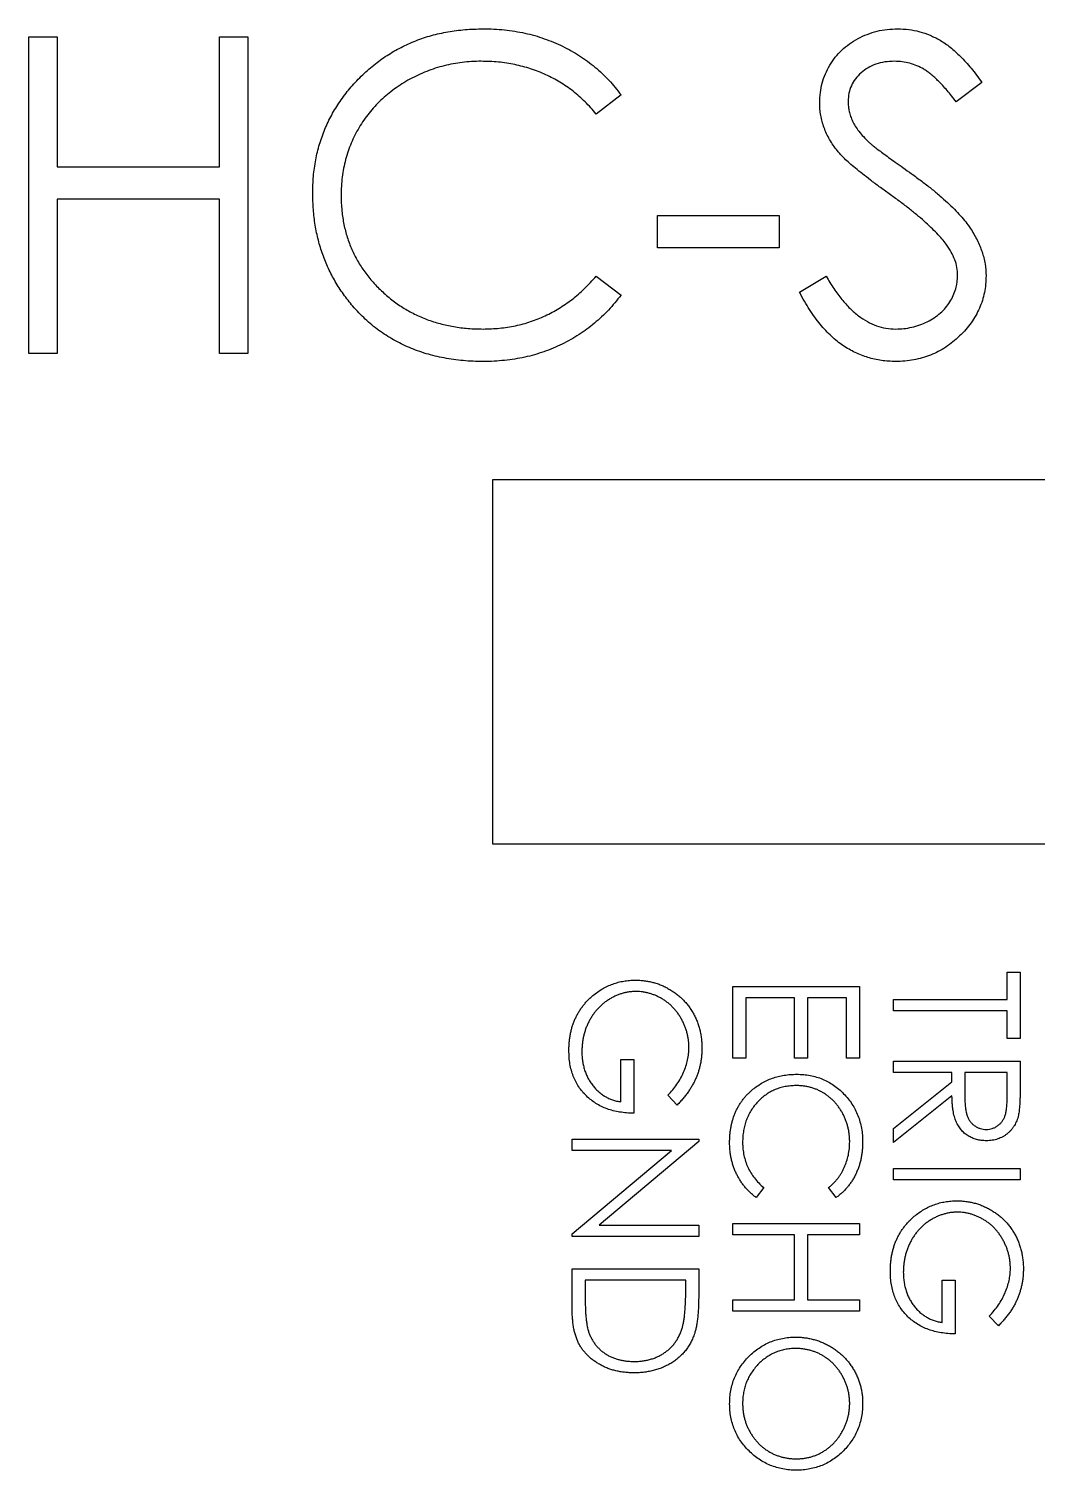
# Model space of a CAD drawing. Header units: millimetres. Extents: x 9 to 348, y 407 to 812.
# Drawn here: x 103.02 to 118.96, y 589.05 to 611.83 of the extents above; entities that cross this region are included whole.
import ezdxf

# ---------------------------------------------------------------- set-up
doc = ezdxf.new("R2010")
doc.units = ezdxf.units.MM

# ---------------------------------------------------------------- blocks, each defined once
blk = doc.blocks.new('6-Box Front')
at = {"color": 179, "linetype": 'Continuous', "lineweight": 25}
for p, q in [((94.103, 64.275), (94.551, 64.275)), ((94.103, 59.275), (94.103, 64.275)), ((94.551, 64.275), (94.551, 62.224)), ((97.115, 64.275), (97.564, 64.275)), ((97.115, 62.224), (97.115, 64.275)), ((97.564, 64.275), (97.564, 59.275)), ((109.167, 63.557), (108.761, 63.249)), ((103.462, 63.358), (103.069, 63.057)), ((94.551, 62.224), (97.115, 62.224)), ((94.551, 61.711), (94.551, 59.275)), ((97.115, 61.711), (94.551, 61.711)), ((97.115, 59.275), (97.115, 61.711)), ((104.038, 61.454), (105.962, 61.454)), ((104.038, 60.942), (104.038, 61.454)), ((105.962, 61.454), (105.962, 60.942)), ((105.962, 60.942), (104.038, 60.942)), ((103.069, 60.493), (103.462, 60.195)), ((106.282, 60.24), (106.705, 60.493)), ((94.551, 59.275), (94.103, 59.275)), ((97.564, 59.275), (97.115, 59.275)), ((113.57, 57.275), (101.43, 57.275)), ((101.43, 57.275), (101.43, 51.525)), ((101.43, 51.525), (113.57, 51.525)), ((109.565, 49.063), (109.565, 49.499)), ((109.565, 49.499), (109.77, 49.499)), ((109.77, 49.499), (109.77, 48.448)), ((105.23, 49.269), (107.23, 49.269)), ((105.23, 48.14), (105.23, 49.269)), ((107.23, 49.269), (107.23, 48.14)), ((105.435, 49.089), (105.435, 48.14)), ((106.204, 49.089), (105.435, 49.089)), ((106.204, 48.14), (106.204, 49.089)), ((106.409, 49.089), (106.409, 48.14)), ((107.025, 49.089), (106.409, 49.089)), ((107.025, 48.14), (107.025, 49.089)), ((107.77, 48.884), (107.77, 49.063)), ((107.77, 49.063), (109.565, 49.063)), ((109.565, 48.884), (107.77, 48.884)), ((109.565, 48.448), (109.565, 48.884)), ((109.77, 48.448), (109.565, 48.448)), ((103.459, 48.115), (103.664, 48.115)), ((103.459, 47.448), (103.459, 48.115)), ((103.664, 48.115), (103.664, 47.269)), ((105.435, 48.14), (105.23, 48.14)), ((106.409, 48.14), (106.204, 48.14)), ((107.23, 48.14), (107.025, 48.14)), ((107.77, 48.089), (109.77, 48.089)), ((107.77, 47.91), (107.77, 48.089)), ((109.77, 48.089), (109.77, 47.689)), ((108.693, 47.91), (107.77, 47.91)), ((108.693, 47.764), (108.693, 47.91)), ((108.898, 47.91), (108.895, 47.543)), ((109.565, 47.91), (108.898, 47.91)), ((109.565, 47.535), (109.565, 47.91)), ((107.77, 47.029), (108.693, 47.764)), ((104.349, 47.397), (104.203, 47.551)), ((108.693, 47.542), (107.77, 46.807)), ((107.77, 46.807), (107.77, 47.029)), ((102.69, 46.858), (104.69, 46.858)), ((102.69, 46.679), (102.69, 46.858)), ((104.69, 46.821), (103.116, 45.499)), ((104.69, 46.858), (104.69, 46.821)), ((102.69, 45.361), (104.261, 46.679)), ((104.261, 46.679), (102.69, 46.679)), ((107.77, 46.397), (109.77, 46.397)), ((107.77, 46.217), (107.77, 46.397)), ((109.77, 46.397), (109.77, 46.217)), ((105.717, 46.092), (105.598, 45.935)), ((106.863, 45.935), (106.743, 46.092)), ((109.77, 46.217), (107.77, 46.217)), ((102.69, 45.32), (102.69, 45.361)), ((103.116, 45.499), (104.69, 45.499)), ((104.69, 45.499), (104.69, 45.32)), ((105.23, 45.525), (107.23, 45.525)), ((105.23, 45.346), (105.23, 45.525)), ((106.204, 45.346), (105.23, 45.346)), ((106.204, 44.32), (106.204, 45.346)), ((106.409, 45.346), (106.409, 44.32)), ((107.23, 45.346), (106.409, 45.346)), ((107.23, 45.525), (107.23, 45.346)), ((104.69, 45.32), (102.69, 45.32)), ((102.69, 44.807), (104.69, 44.807)), ((102.69, 44.187), (102.69, 44.807)), ((104.69, 44.807), (104.69, 44.403)), ((102.895, 44.628), (102.895, 44.398)), ((104.485, 44.628), (102.895, 44.628)), ((104.485, 44.487), (104.485, 44.628)), ((108.539, 44.628), (108.744, 44.628)), ((108.539, 43.961), (108.539, 44.628)), ((108.744, 44.628), (108.744, 43.781)), ((105.23, 44.32), (106.204, 44.32)), ((105.23, 44.14), (105.23, 44.32)), ((106.409, 44.32), (107.23, 44.32)), ((107.23, 44.32), (107.23, 44.14)), ((107.23, 44.14), (105.23, 44.14)), ((109.429, 43.91), (109.283, 44.063))]:
    blk.add_line(p, q, dxfattribs=at)
for points, knots in [([(98.59, 61.804), (98.592, 61.894), (98.596, 62.071), (98.633, 62.331), (98.693, 62.579), (98.778, 62.817), (98.886, 63.044), (99.019, 63.26), (99.175, 63.465), (99.354, 63.656), (99.551, 63.831), (99.761, 63.985), (99.985, 64.113), (100.22, 64.22), (100.468, 64.303), (100.728, 64.36), (101, 64.396), (101.186, 64.401), (101.28, 64.403)], [0, 0, 0, 0, 0.064558, 0.127014, 0.187955, 0.248014, 0.307748, 0.368235, 0.42947, 0.492743, 0.556258, 0.618217, 0.679655, 0.741246, 0.803415, 0.866815, 0.932328, 1, 1, 1, 1]), ([(101.28, 64.403), (101.337, 64.403), (101.451, 64.401), (101.619, 64.388), (101.783, 64.366), (101.943, 64.336), (102.099, 64.298), (102.25, 64.249), (102.397, 64.194), (102.539, 64.129), (102.676, 64.057), (102.808, 63.978), (102.933, 63.892), (103.052, 63.8), (103.164, 63.699), (103.271, 63.593), (103.37, 63.479), (103.431, 63.398), (103.462, 63.358)], [0, 0, 0, 0, 0.068548, 0.135683, 0.201215, 0.265682, 0.329267, 0.392395, 0.45507, 0.517127, 0.57879, 0.63974, 0.700192, 0.759806, 0.819628, 0.879355, 0.939512, 1, 1, 1, 1]), ([(106.603, 63.236), (106.604, 63.289), (106.608, 63.394), (106.639, 63.547), (106.689, 63.693), (106.758, 63.83), (106.846, 63.956), (106.949, 64.071), (107.072, 64.168), (107.207, 64.253), (107.354, 64.319), (107.508, 64.369), (107.67, 64.397), (107.779, 64.401), (107.835, 64.403)], [0, 0, 0, 0, 0.0837854, 0.1657799, 0.24628, 0.3274609, 0.408797, 0.4897152, 0.571376, 0.6555233, 0.7410195, 0.8265468, 0.9119889, 1, 1, 1, 1]), ([(107.835, 64.403), (107.893, 64.401), (108.011, 64.397), (108.183, 64.362), (108.349, 64.304), (108.482, 64.238), (108.587, 64.172), (108.667, 64.112), (108.747, 64.043), (108.83, 63.964), (108.913, 63.876), (108.997, 63.778), (109.083, 63.672), (109.138, 63.596), (109.167, 63.557)], [0, 0, 0, 0, 0.107233, 0.213252, 0.31883, 0.426794, 0.483646, 0.543604, 0.608308, 0.677127, 0.750686, 0.828713, 0.91219, 1, 1, 1, 1]), ([(101.252, 63.89), (101.202, 63.89), (101.102, 63.889), (100.954, 63.874), (100.809, 63.852), (100.666, 63.821), (100.527, 63.781), (100.39, 63.733), (100.256, 63.674), (100.126, 63.609), (100, 63.535), (99.882, 63.454), (99.77, 63.368), (99.666, 63.276), (99.568, 63.178), (99.479, 63.073), (99.397, 62.962), (99.322, 62.845), (99.254, 62.725), (99.198, 62.599), (99.148, 62.47), (99.108, 62.337), (99.077, 62.201), (99.055, 62.06), (99.04, 61.917), (99.039, 61.819), (99.038, 61.77)], [0, 0, 0, 0, 0.043955, 0.087502, 0.130463, 0.172752, 0.215403, 0.25765, 0.300153, 0.343121, 0.385925, 0.427686, 0.468818, 0.509492, 0.549883, 0.58998, 0.630405, 0.670869, 0.711384, 0.751627, 0.791776, 0.832459, 0.873319, 0.914543, 0.956924, 1, 1, 1, 1]), ([(103.069, 63.057), (103.041, 63.09), (102.985, 63.157), (102.896, 63.25), (102.802, 63.337), (102.705, 63.419), (102.603, 63.492), (102.497, 63.561), (102.387, 63.623), (102.235, 63.698), (102.035, 63.776), (101.784, 63.842), (101.522, 63.884), (101.343, 63.888), (101.252, 63.89)], [0, 0, 0, 0, 0.063163, 0.125475, 0.187121, 0.248294, 0.309295, 0.36985, 0.430973, 0.492456, 0.616148, 0.740844, 0.868183, 1, 1, 1, 1]), ([(107.784, 63.89), (107.733, 63.889), (107.633, 63.885), (107.492, 63.849), (107.365, 63.791), (107.255, 63.711), (107.164, 63.616), (107.098, 63.506), (107.059, 63.385), (107.054, 63.3), (107.051, 63.257)], [0, 0, 0, 0, 0.143073, 0.275903, 0.402371, 0.528414, 0.650356, 0.765895, 0.880774, 1, 1, 1, 1]), ([(108.761, 63.249), (108.737, 63.281), (108.689, 63.342), (108.618, 63.427), (108.55, 63.505), (108.484, 63.572), (108.422, 63.633), (108.362, 63.685), (108.304, 63.729), (108.232, 63.776), (108.141, 63.823), (108.026, 63.862), (107.907, 63.886), (107.826, 63.889), (107.784, 63.89)], [0, 0, 0, 0, 0.098469, 0.189629, 0.274184, 0.352183, 0.423199, 0.488551, 0.548473, 0.60144, 0.701198, 0.799592, 0.898545, 1, 1, 1, 1]), ([(106.882, 62.475), (106.86, 62.505), (106.816, 62.562), (106.759, 62.653), (106.71, 62.745), (106.672, 62.84), (106.64, 62.937), (106.618, 63.035), (106.605, 63.135), (106.603, 63.203), (106.603, 63.236)], [0, 0, 0, 0, 0.133507, 0.262559, 0.388264, 0.512667, 0.633722, 0.755394, 0.877553, 1, 1, 1, 1]), ([(107.051, 63.257), (107.052, 63.231), (107.053, 63.177), (107.069, 63.098), (107.089, 63.019), (107.121, 62.94), (107.165, 62.861), (107.223, 62.78), (107.296, 62.695), (107.351, 62.64), (107.381, 62.611)], [0, 0, 0, 0, 0.107285, 0.214746, 0.322939, 0.434116, 0.553412, 0.686073, 0.834256, 1, 1, 1, 1]), ([(107.701, 61.795), (107.649, 61.833), (107.548, 61.904), (107.407, 62.01), (107.282, 62.108), (107.171, 62.197), (107.077, 62.277), (106.996, 62.349), (106.933, 62.414), (106.898, 62.456), (106.882, 62.475)], [0, 0, 0, 0, 0.181535, 0.347082, 0.495568, 0.628357, 0.74552, 0.845831, 0.930782, 1, 1, 1, 1]), ([(107.381, 62.611), (107.392, 62.602), (107.418, 62.578), (107.465, 62.54), (107.528, 62.494), (107.604, 62.436), (107.696, 62.368), (107.802, 62.293), (107.922, 62.206), (108.008, 62.146), (108.053, 62.114)], [0, 0, 0, 0, 0.052594, 0.124952, 0.218094, 0.333502, 0.468789, 0.624938, 0.801683, 1, 1, 1, 1]), ([(108.053, 62.114), (108.107, 62.074), (108.212, 61.998), (108.362, 61.883), (108.497, 61.77), (108.619, 61.661), (108.729, 61.556), (108.826, 61.454), (108.909, 61.355), (109, 61.229), (109.092, 61.073), (109.171, 60.883), (109.221, 60.692), (109.228, 60.563), (109.231, 60.5)], [0, 0, 0, 0, 0.096972, 0.187773, 0.272396, 0.351321, 0.424335, 0.491909, 0.554233, 0.611268, 0.716348, 0.81454, 0.908495, 1, 1, 1, 1]), ([(99.224, 60.021), (99.173, 60.083), (99.073, 60.207), (98.944, 60.407), (98.834, 60.617), (98.744, 60.836), (98.675, 61.064), (98.627, 61.303), (98.595, 61.55), (98.592, 61.718), (98.59, 61.804)], [0, 0, 0, 0, 0.124329, 0.247156, 0.36878, 0.490734, 0.613614, 0.738958, 0.867311, 1, 1, 1, 1]), ([(99.038, 61.77), (99.04, 61.696), (99.044, 61.551), (99.075, 61.338), (99.123, 61.135), (99.195, 60.941), (99.283, 60.756), (99.395, 60.581), (99.525, 60.415), (99.674, 60.261), (99.837, 60.12), (100.012, 59.996), (100.199, 59.893), (100.395, 59.807), (100.603, 59.741), (100.82, 59.694), (101.048, 59.664), (101.204, 59.661), (101.283, 59.66)], [0, 0, 0, 0, 0.064323, 0.12629, 0.186726, 0.246146, 0.305576, 0.365429, 0.426326, 0.48884, 0.551725, 0.613919, 0.675484, 0.737334, 0.800229, 0.864502, 0.931041, 1, 1, 1, 1]), ([(108.603, 60.998), (108.58, 61.026), (108.533, 61.087), (108.453, 61.176), (108.358, 61.268), (108.252, 61.367), (108.132, 61.467), (108.001, 61.574), (107.856, 61.684), (107.754, 61.757), (107.701, 61.795)], [0, 0, 0, 0, 0.090279, 0.18953, 0.299198, 0.418926, 0.548376, 0.688136, 0.839084, 1, 1, 1, 1]), ([(108.782, 60.507), (108.78, 60.549), (108.776, 60.633), (108.739, 60.758), (108.683, 60.882), (108.63, 60.958), (108.603, 60.998)], [0, 0, 0, 0, 0.234723, 0.477158, 0.728556, 1, 1, 1, 1]), ([(101.283, 59.66), (101.37, 59.662), (101.542, 59.667), (101.794, 59.707), (102.035, 59.772), (102.266, 59.864), (102.485, 59.982), (102.693, 60.126), (102.89, 60.296), (103.008, 60.427), (103.069, 60.493)], [0, 0, 0, 0, 0.128515, 0.252949, 0.374755, 0.49594, 0.617181, 0.740909, 0.867811, 1, 1, 1, 1]), ([(106.705, 60.493), (106.744, 60.427), (106.819, 60.301), (106.945, 60.131), (107.075, 59.986), (107.211, 59.867), (107.351, 59.774), (107.497, 59.708), (107.648, 59.667), (107.751, 59.662), (107.802, 59.66)], [0, 0, 0, 0, 0.159004, 0.304646, 0.438547, 0.562322, 0.677433, 0.786897, 0.893611, 1, 1, 1, 1]), ([(107.802, 59.66), (107.846, 59.661), (107.933, 59.663), (108.061, 59.687), (108.185, 59.722), (108.303, 59.773), (108.414, 59.835), (108.51, 59.91), (108.594, 59.994), (108.662, 60.087), (108.714, 60.188), (108.755, 60.291), (108.777, 60.398), (108.78, 60.47), (108.782, 60.507)], [0, 0, 0, 0, 0.091264, 0.18093, 0.270088, 0.360156, 0.448343, 0.532666, 0.613834, 0.693982, 0.772716, 0.849335, 0.923967, 1, 1, 1, 1]), ([(109.231, 60.5), (109.23, 60.455), (109.228, 60.366), (109.207, 60.236), (109.175, 60.109), (109.128, 59.988), (109.07, 59.87), (108.997, 59.758), (108.913, 59.65), (108.815, 59.548), (108.709, 59.455), (108.597, 59.371), (108.478, 59.302), (108.354, 59.246), (108.224, 59.202), (108.089, 59.17), (107.947, 59.15), (107.851, 59.148), (107.802, 59.147)], [0, 0, 0, 0, 0.061484, 0.121775, 0.18092, 0.240256, 0.300114, 0.361146, 0.423501, 0.488669, 0.553954, 0.617581, 0.680238, 0.742187, 0.804663, 0.868259, 0.93302, 1, 1, 1, 1]), ([(103.462, 60.195), (103.43, 60.155), (103.367, 60.073), (103.265, 59.959), (103.157, 59.851), (103.043, 59.751), (102.925, 59.656), (102.799, 59.57), (102.668, 59.491), (102.531, 59.419), (102.39, 59.355), (102.245, 59.3), (102.095, 59.252), (101.941, 59.213), (101.783, 59.183), (101.621, 59.163), (101.455, 59.149), (101.343, 59.147), (101.286, 59.147)], [0, 0, 0, 0, 0.061674, 0.123053, 0.183475, 0.243727, 0.304279, 0.364863, 0.425946, 0.487391, 0.54922, 0.611144, 0.673529, 0.736961, 0.800785, 0.866013, 0.932101, 1, 1, 1, 1]), ([(107.802, 59.147), (107.765, 59.148), (107.69, 59.149), (107.579, 59.162), (107.47, 59.18), (107.365, 59.209), (107.262, 59.244), (107.162, 59.287), (107.064, 59.338), (106.969, 59.397), (106.875, 59.466), (106.786, 59.546), (106.696, 59.635), (106.609, 59.736), (106.524, 59.846), (106.441, 59.968), (106.36, 60.099), (106.308, 60.192), (106.282, 60.24)], [0, 0, 0, 0, 0.057208, 0.113696, 0.169178, 0.224159, 0.27872, 0.333794, 0.389241, 0.445822, 0.503704, 0.564294, 0.627975, 0.695038, 0.765373, 0.839611, 0.917538, 1, 1, 1, 1]), ([(101.286, 59.147), (101.232, 59.147), (101.126, 59.148), (100.969, 59.16), (100.816, 59.176), (100.668, 59.201), (100.523, 59.23), (100.384, 59.269), (100.248, 59.313), (100.117, 59.364), (99.99, 59.422), (99.867, 59.487), (99.749, 59.56), (99.634, 59.637), (99.525, 59.723), (99.42, 59.815), (99.318, 59.914), (99.255, 59.985), (99.224, 60.021)], [0, 0, 0, 0, 0.069663, 0.13775, 0.203917, 0.26878, 0.332414, 0.394754, 0.45618, 0.516996, 0.577396, 0.637198, 0.696999, 0.756756, 0.816554, 0.876948, 0.938132, 1, 1, 1, 1]), ([(103.017, 49.126), (103.041, 49.145), (103.09, 49.184), (103.167, 49.234), (103.247, 49.277), (103.331, 49.311), (103.417, 49.338), (103.506, 49.357), (103.597, 49.369), (103.659, 49.37), (103.691, 49.371)], [0, 0, 0, 0, 0.127896, 0.253668, 0.376738, 0.499344, 0.621999, 0.745699, 0.871345, 1, 1, 1, 1]), ([(103.691, 49.371), (103.714, 49.371), (103.761, 49.37), (103.83, 49.363), (103.899, 49.352), (103.966, 49.337), (104.031, 49.317), (104.096, 49.293), (104.159, 49.264), (104.22, 49.231), (104.28, 49.195), (104.336, 49.155), (104.389, 49.112), (104.439, 49.066), (104.485, 49.016), (104.528, 48.963), (104.568, 48.907), (104.604, 48.847), (104.636, 48.785), (104.664, 48.721), (104.688, 48.655), (104.708, 48.587), (104.722, 48.517), (104.733, 48.445), (104.74, 48.371), (104.741, 48.321), (104.741, 48.295)], [0, 0, 0, 0, 0.042042, 0.08355, 0.124652, 0.165314, 0.206254, 0.247057, 0.288418, 0.330078, 0.371767, 0.412848, 0.453422, 0.493967, 0.534349, 0.574922, 0.615865, 0.657226, 0.698986, 0.740469, 0.78231, 0.824555, 0.867032, 0.910493, 0.954616, 1, 1, 1, 1]), ([(102.639, 48.259), (102.639, 48.282), (102.64, 48.326), (102.644, 48.392), (102.651, 48.456), (102.662, 48.518), (102.675, 48.579), (102.691, 48.638), (102.711, 48.694), (102.733, 48.75), (102.758, 48.803), (102.786, 48.855), (102.817, 48.904), (102.851, 48.952), (102.888, 48.999), (102.928, 49.043), (102.971, 49.086), (103.002, 49.112), (103.017, 49.126)], [0, 0, 0, 0, 0.069237, 0.136557, 0.202094, 0.266464, 0.329769, 0.391879, 0.453271, 0.514115, 0.57439, 0.634142, 0.693923, 0.754152, 0.81447, 0.875661, 0.937348, 1, 1, 1, 1]), ([(103.699, 49.192), (103.68, 49.191), (103.644, 49.19), (103.589, 49.185), (103.535, 49.174), (103.481, 49.162), (103.428, 49.144), (103.376, 49.122), (103.324, 49.097), (103.274, 49.068), (103.225, 49.036), (103.179, 49), (103.135, 48.962), (103.095, 48.92), (103.056, 48.876), (103.021, 48.828), (102.988, 48.777), (102.958, 48.724), (102.931, 48.669), (102.908, 48.612), (102.888, 48.554), (102.872, 48.494), (102.859, 48.434), (102.851, 48.371), (102.845, 48.308), (102.844, 48.265), (102.844, 48.244)], [0, 0, 0, 0, 0.038993, 0.07788, 0.116649, 0.155344, 0.194634, 0.234276, 0.274561, 0.315681, 0.357032, 0.398094, 0.439109, 0.479843, 0.521283, 0.562849, 0.6053, 0.648415, 0.691733, 0.735154, 0.778373, 0.821664, 0.865526, 0.909733, 0.954523, 1, 1, 1, 1]), ([(104.536, 48.301), (104.536, 48.321), (104.535, 48.36), (104.529, 48.417), (104.521, 48.474), (104.508, 48.53), (104.492, 48.586), (104.473, 48.64), (104.449, 48.694), (104.422, 48.747), (104.393, 48.799), (104.361, 48.847), (104.326, 48.893), (104.288, 48.935), (104.248, 48.975), (104.205, 49.012), (104.16, 49.045), (104.112, 49.076), (104.063, 49.103), (104.013, 49.127), (103.962, 49.146), (103.911, 49.163), (103.859, 49.176), (103.806, 49.185), (103.753, 49.19), (103.717, 49.191), (103.699, 49.192)], [0, 0, 0, 0, 0.042848, 0.085584, 0.127738, 0.170094, 0.212536, 0.255515, 0.298646, 0.342636, 0.386565, 0.429577, 0.471703, 0.513552, 0.555118, 0.596385, 0.637976, 0.679684, 0.7212, 0.761763, 0.80208, 0.841782, 0.881042, 0.920621, 0.960095, 1, 1, 1, 1]), ([(104.203, 47.551), (104.229, 47.579), (104.28, 47.634), (104.348, 47.723), (104.405, 47.817), (104.452, 47.914), (104.49, 48.012), (104.516, 48.11), (104.533, 48.206), (104.535, 48.27), (104.536, 48.301)], [0, 0, 0, 0, 0.1365057, 0.2690316, 0.3989196, 0.527082, 0.6522723, 0.7721365, 0.8874883, 1, 1, 1, 1]), ([(104.741, 48.295), (104.741, 48.275), (104.74, 48.234), (104.736, 48.173), (104.729, 48.113), (104.719, 48.053), (104.705, 47.995), (104.689, 47.938), (104.671, 47.881), (104.648, 47.825), (104.623, 47.77), (104.595, 47.716), (104.562, 47.662), (104.527, 47.608), (104.487, 47.554), (104.444, 47.501), (104.398, 47.448), (104.365, 47.414), (104.349, 47.397)], [0, 0, 0, 0, 0.061617, 0.12218, 0.182217, 0.241473, 0.300957, 0.359966, 0.41903, 0.478066, 0.537991, 0.598959, 0.66132, 0.725246, 0.791219, 0.858745, 0.928317, 1, 1, 1, 1]), ([(103.664, 47.269), (103.626, 47.27), (103.551, 47.271), (103.442, 47.285), (103.339, 47.306), (103.242, 47.336), (103.151, 47.374), (103.066, 47.421), (102.987, 47.476), (102.915, 47.539), (102.85, 47.609), (102.793, 47.685), (102.745, 47.767), (102.706, 47.855), (102.676, 47.948), (102.654, 48.047), (102.641, 48.151), (102.64, 48.223), (102.639, 48.259)], [0, 0, 0, 0, 0.0712723, 0.1394927, 0.2046354, 0.2674057, 0.3284456, 0.3883972, 0.4477339, 0.5073916, 0.5667676, 0.6254783, 0.6840665, 0.7432484, 0.8040334, 0.8664988, 0.9317232, 1, 1, 1, 1]), ([(102.844, 48.244), (102.844, 48.218), (102.845, 48.167), (102.854, 48.092), (102.867, 48.02), (102.886, 47.951), (102.91, 47.886), (102.939, 47.823), (102.974, 47.764), (103.014, 47.707), (103.058, 47.655), (103.106, 47.609), (103.157, 47.568), (103.211, 47.533), (103.268, 47.502), (103.329, 47.478), (103.393, 47.46), (103.437, 47.452), (103.459, 47.448)], [0, 0, 0, 0, 0.070632, 0.138698, 0.204924, 0.269449, 0.332647, 0.395314, 0.457778, 0.520673, 0.58287, 0.643335, 0.702602, 0.760732, 0.819484, 0.878265, 0.938489, 1, 1, 1, 1]), ([(105.528, 47.63), (105.553, 47.651), (105.603, 47.691), (105.683, 47.742), (105.767, 47.786), (105.854, 47.822), (105.946, 47.85), (106.041, 47.869), (106.14, 47.882), (106.207, 47.883), (106.242, 47.884)], [0, 0, 0, 0, 0.1243285, 0.247156, 0.3687797, 0.4907339, 0.6136138, 0.7389576, 0.8673106, 1, 1, 1, 1]), ([(106.242, 47.884), (106.278, 47.883), (106.348, 47.881), (106.452, 47.867), (106.552, 47.842), (106.647, 47.809), (106.738, 47.765), (106.824, 47.712), (106.906, 47.65), (106.982, 47.578), (107.052, 47.499), (107.114, 47.415), (107.165, 47.326), (107.208, 47.232), (107.241, 47.133), (107.264, 47.029), (107.279, 46.92), (107.28, 46.846), (107.281, 46.808)], [0, 0, 0, 0, 0.064556, 0.127011, 0.18795, 0.247928, 0.307764, 0.368249, 0.429483, 0.492755, 0.556268, 0.618226, 0.679663, 0.741252, 0.80342, 0.866819, 0.93233, 1, 1, 1, 1]), ([(105.179, 46.805), (105.179, 46.827), (105.179, 46.869), (105.184, 46.932), (105.191, 46.993), (105.2, 47.053), (105.212, 47.111), (105.228, 47.166), (105.245, 47.221), (105.266, 47.273), (105.289, 47.324), (105.315, 47.373), (105.344, 47.42), (105.375, 47.466), (105.409, 47.51), (105.446, 47.552), (105.486, 47.593), (105.514, 47.618), (105.528, 47.63)], [0, 0, 0, 0, 0.069663, 0.13775, 0.203917, 0.26878, 0.332414, 0.394754, 0.45618, 0.516996, 0.577396, 0.637198, 0.696999, 0.756756, 0.816554, 0.876948, 0.938132, 1, 1, 1, 1]), ([(106.228, 47.704), (106.198, 47.704), (106.14, 47.702), (106.055, 47.69), (105.974, 47.671), (105.897, 47.642), (105.822, 47.607), (105.753, 47.562), (105.686, 47.51), (105.624, 47.45), (105.568, 47.385), (105.518, 47.315), (105.477, 47.24), (105.443, 47.162), (105.416, 47.079), (105.398, 46.992), (105.386, 46.901), (105.384, 46.838), (105.384, 46.807)], [0, 0, 0, 0, 0.064323, 0.12629, 0.186726, 0.246146, 0.305576, 0.365429, 0.426326, 0.48884, 0.551725, 0.613919, 0.675484, 0.737334, 0.800229, 0.864502, 0.931041, 1, 1, 1, 1]), ([(107.076, 46.819), (107.076, 46.839), (107.075, 46.879), (107.069, 46.938), (107.061, 46.996), (107.048, 47.054), (107.032, 47.109), (107.013, 47.164), (106.99, 47.217), (106.963, 47.27), (106.934, 47.32), (106.902, 47.367), (106.867, 47.412), (106.83, 47.454), (106.791, 47.492), (106.749, 47.528), (106.705, 47.561), (106.658, 47.591), (106.61, 47.618), (106.56, 47.641), (106.508, 47.661), (106.455, 47.677), (106.4, 47.689), (106.344, 47.698), (106.287, 47.704), (106.248, 47.704), (106.228, 47.704)], [0, 0, 0, 0, 0.043958, 0.087509, 0.130473, 0.173052, 0.215425, 0.257675, 0.300181, 0.343153, 0.38596, 0.427724, 0.468859, 0.509536, 0.549725, 0.589825, 0.630254, 0.67072, 0.711239, 0.751608, 0.791759, 0.832446, 0.873309, 0.914536, 0.95692, 1, 1, 1, 1]), ([(109.77, 47.689), (109.77, 47.662), (109.77, 47.611), (109.769, 47.537), (109.766, 47.471), (109.764, 47.411), (109.759, 47.357), (109.755, 47.311), (109.75, 47.271), (109.745, 47.247), (109.743, 47.236)], [0, 0, 0, 0, 0.176258, 0.338434, 0.484822, 0.617158, 0.734698, 0.837385, 0.926372, 1, 1, 1, 1]), ([(109.235, 46.833), (109.208, 46.834), (109.156, 46.835), (109.081, 46.85), (109.011, 46.875), (108.945, 46.91), (108.887, 46.954), (108.835, 47.007), (108.792, 47.068), (108.762, 47.125), (108.743, 47.176), (108.729, 47.218), (108.719, 47.263), (108.709, 47.312), (108.702, 47.365), (108.697, 47.421), (108.694, 47.48), (108.693, 47.521), (108.693, 47.542)], [0, 0, 0, 0, 0.078775, 0.153711, 0.226699, 0.299172, 0.371166, 0.442978, 0.516334, 0.592857, 0.63351, 0.676624, 0.722915, 0.771971, 0.823829, 0.879386, 0.937952, 1, 1, 1, 1]), ([(108.895, 47.543), (108.895, 47.526), (108.895, 47.493), (108.898, 47.445), (108.9, 47.401), (108.904, 47.359), (108.909, 47.322), (108.916, 47.287), (108.923, 47.257), (108.935, 47.221), (108.953, 47.181), (108.98, 47.137), (109.013, 47.1), (109.051, 47.068), (109.094, 47.043), (109.139, 47.025), (109.186, 47.014), (109.219, 47.013), (109.236, 47.012)], [0, 0, 0, 0, 0.071663, 0.138903, 0.20117, 0.259106, 0.312232, 0.360655, 0.405057, 0.445069, 0.51874, 0.589419, 0.658415, 0.727587, 0.796337, 0.863185, 0.930954, 1, 1, 1, 1]), ([(109.236, 47.012), (109.252, 47.013), (109.284, 47.014), (109.33, 47.025), (109.374, 47.044), (109.415, 47.069), (109.453, 47.1), (109.485, 47.136), (109.511, 47.177), (109.528, 47.215), (109.539, 47.249), (109.546, 47.278), (109.552, 47.311), (109.556, 47.349), (109.56, 47.39), (109.563, 47.435), (109.565, 47.483), (109.565, 47.517), (109.565, 47.535)], [0, 0, 0, 0, 0.0688, 0.136337, 0.203757, 0.272787, 0.342622, 0.411089, 0.479278, 0.549403, 0.587739, 0.630725, 0.678947, 0.732559, 0.791155, 0.855313, 0.925101, 1, 1, 1, 1]), ([(109.743, 47.236), (109.739, 47.221), (109.732, 47.192), (109.717, 47.15), (109.699, 47.111), (109.679, 47.073), (109.655, 47.038), (109.629, 47.004), (109.599, 46.973), (109.567, 46.944), (109.532, 46.918), (109.496, 46.895), (109.457, 46.876), (109.416, 46.86), (109.374, 46.848), (109.329, 46.839), (109.283, 46.834), (109.251, 46.833), (109.235, 46.833)], [0, 0, 0, 0, 0.064211, 0.127052, 0.188727, 0.249109, 0.309897, 0.370266, 0.430669, 0.492745, 0.554114, 0.615726, 0.676828, 0.738464, 0.801336, 0.865197, 0.931648, 1, 1, 1, 1]), ([(105.598, 45.935), (105.582, 45.948), (105.549, 45.973), (105.503, 46.014), (105.46, 46.057), (105.42, 46.102), (105.382, 46.15), (105.348, 46.2), (105.316, 46.252), (105.288, 46.307), (105.262, 46.363), (105.24, 46.422), (105.221, 46.482), (105.205, 46.543), (105.193, 46.607), (105.185, 46.671), (105.179, 46.738), (105.179, 46.783), (105.179, 46.805)], [0, 0, 0, 0, 0.061672, 0.123049, 0.183469, 0.243719, 0.304269, 0.364851, 0.425591, 0.487034, 0.548861, 0.611156, 0.673539, 0.73697, 0.800792, 0.866017, 0.932103, 1, 1, 1, 1]), ([(105.384, 46.807), (105.385, 46.772), (105.387, 46.703), (105.403, 46.602), (105.429, 46.506), (105.465, 46.414), (105.513, 46.326), (105.57, 46.243), (105.639, 46.164), (105.691, 46.116), (105.717, 46.092)], [0, 0, 0, 0, 0.128515, 0.252949, 0.374755, 0.49594, 0.617181, 0.740909, 0.867811, 1, 1, 1, 1]), ([(106.743, 46.092), (106.756, 46.104), (106.783, 46.126), (106.82, 46.162), (106.855, 46.199), (106.888, 46.238), (106.917, 46.279), (106.945, 46.321), (106.969, 46.365), (106.999, 46.426), (107.03, 46.506), (107.057, 46.606), (107.073, 46.711), (107.075, 46.783), (107.076, 46.819)], [0, 0, 0, 0, 0.063163, 0.125475, 0.187121, 0.248294, 0.309295, 0.36985, 0.430973, 0.492456, 0.616148, 0.740844, 0.868183, 1, 1, 1, 1]), ([(107.281, 46.808), (107.281, 46.785), (107.28, 46.739), (107.275, 46.672), (107.266, 46.607), (107.254, 46.543), (107.239, 46.48), (107.22, 46.42), (107.197, 46.361), (107.172, 46.304), (107.143, 46.249), (107.111, 46.196), (107.077, 46.147), (107.04, 46.099), (107, 46.054), (106.957, 46.012), (106.911, 45.972), (106.879, 45.948), (106.863, 45.935)], [0, 0, 0, 0, 0.068544, 0.135676, 0.201205, 0.265669, 0.329637, 0.392763, 0.455062, 0.517479, 0.579139, 0.640086, 0.700207, 0.759818, 0.819637, 0.879361, 0.939515, 1, 1, 1, 1]), ([(108.097, 45.639), (108.121, 45.658), (108.17, 45.697), (108.247, 45.747), (108.327, 45.789), (108.411, 45.824), (108.497, 45.851), (108.586, 45.87), (108.677, 45.882), (108.739, 45.883), (108.771, 45.884)], [0, 0, 0, 0, 0.127896, 0.253668, 0.376738, 0.499344, 0.621999, 0.745699, 0.871345, 1, 1, 1, 1]), ([(108.771, 45.884), (108.794, 45.884), (108.841, 45.883), (108.91, 45.876), (108.979, 45.865), (109.046, 45.85), (109.111, 45.83), (109.176, 45.806), (109.239, 45.777), (109.3, 45.744), (109.36, 45.708), (109.416, 45.668), (109.469, 45.625), (109.519, 45.579), (109.565, 45.529), (109.608, 45.476), (109.648, 45.419), (109.684, 45.36), (109.716, 45.298), (109.744, 45.234), (109.768, 45.168), (109.788, 45.1), (109.802, 45.03), (109.813, 44.958), (109.82, 44.884), (109.821, 44.834), (109.821, 44.808)], [0, 0, 0, 0, 0.042042, 0.08355, 0.124652, 0.165314, 0.206254, 0.247057, 0.288418, 0.330078, 0.371767, 0.412848, 0.453422, 0.493967, 0.534349, 0.574922, 0.615865, 0.657226, 0.698986, 0.740469, 0.78231, 0.824555, 0.867032, 0.910493, 0.954616, 1, 1, 1, 1]), ([(107.719, 44.772), (107.719, 44.795), (107.72, 44.839), (107.724, 44.905), (107.731, 44.969), (107.742, 45.031), (107.755, 45.092), (107.771, 45.15), (107.791, 45.207), (107.813, 45.263), (107.838, 45.316), (107.866, 45.367), (107.897, 45.417), (107.931, 45.465), (107.968, 45.512), (108.008, 45.556), (108.051, 45.599), (108.082, 45.625), (108.097, 45.639)], [0, 0, 0, 0, 0.069237, 0.136557, 0.202094, 0.266464, 0.329769, 0.391879, 0.453271, 0.514115, 0.57439, 0.634142, 0.693923, 0.754152, 0.81447, 0.875661, 0.937348, 1, 1, 1, 1]), ([(108.779, 45.704), (108.76, 45.704), (108.724, 45.703), (108.669, 45.698), (108.615, 45.687), (108.561, 45.674), (108.508, 45.656), (108.456, 45.635), (108.404, 45.61), (108.354, 45.581), (108.305, 45.549), (108.259, 45.513), (108.215, 45.474), (108.175, 45.433), (108.136, 45.388), (108.101, 45.341), (108.068, 45.29), (108.038, 45.237), (108.011, 45.182), (107.988, 45.125), (107.968, 45.067), (107.952, 45.007), (107.939, 44.946), (107.931, 44.884), (107.925, 44.821), (107.924, 44.778), (107.924, 44.757)], [0, 0, 0, 0, 0.038993, 0.07788, 0.116649, 0.155344, 0.194634, 0.234276, 0.274561, 0.315681, 0.357032, 0.398094, 0.439109, 0.479843, 0.521283, 0.562849, 0.6053, 0.648415, 0.691733, 0.735154, 0.778373, 0.821664, 0.865526, 0.909733, 0.954523, 1, 1, 1, 1]), ([(109.616, 44.814), (109.616, 44.834), (109.615, 44.872), (109.609, 44.93), (109.601, 44.987), (109.588, 45.043), (109.572, 45.098), (109.553, 45.153), (109.529, 45.207), (109.502, 45.26), (109.473, 45.311), (109.441, 45.36), (109.406, 45.406), (109.368, 45.448), (109.328, 45.488), (109.285, 45.524), (109.24, 45.558), (109.192, 45.588), (109.143, 45.615), (109.093, 45.639), (109.042, 45.659), (108.991, 45.676), (108.939, 45.689), (108.886, 45.698), (108.833, 45.703), (108.797, 45.704), (108.779, 45.704)], [0, 0, 0, 0, 0.042848, 0.085584, 0.127738, 0.170094, 0.212536, 0.255515, 0.298646, 0.342636, 0.386565, 0.429577, 0.471703, 0.513552, 0.555118, 0.596385, 0.637976, 0.679684, 0.7212, 0.761763, 0.80208, 0.841782, 0.881042, 0.920621, 0.960095, 1, 1, 1, 1]), ([(108.744, 43.781), (108.706, 43.782), (108.631, 43.784), (108.522, 43.798), (108.419, 43.819), (108.322, 43.849), (108.231, 43.887), (108.146, 43.934), (108.067, 43.989), (107.995, 44.052), (107.93, 44.122), (107.873, 44.198), (107.825, 44.28), (107.786, 44.367), (107.756, 44.461), (107.734, 44.559), (107.721, 44.664), (107.72, 44.736), (107.719, 44.772)], [0, 0, 0, 0, 0.071272, 0.139493, 0.204635, 0.267406, 0.328446, 0.388397, 0.447734, 0.507392, 0.566768, 0.625478, 0.684067, 0.743248, 0.804033, 0.866499, 0.931723, 1, 1, 1, 1]), ([(107.924, 44.757), (107.924, 44.731), (107.925, 44.68), (107.934, 44.605), (107.947, 44.533), (107.966, 44.464), (107.99, 44.399), (108.019, 44.336), (108.054, 44.276), (108.094, 44.22), (108.138, 44.168), (108.186, 44.121), (108.237, 44.08), (108.291, 44.045), (108.348, 44.015), (108.409, 43.991), (108.473, 43.972), (108.517, 43.965), (108.539, 43.961)], [0, 0, 0, 0, 0.070632, 0.138698, 0.204924, 0.269449, 0.332647, 0.395314, 0.457778, 0.520673, 0.58287, 0.643335, 0.702602, 0.760732, 0.819484, 0.878265, 0.938489, 1, 1, 1, 1]), ([(109.283, 44.063), (109.309, 44.091), (109.36, 44.147), (109.428, 44.236), (109.485, 44.33), (109.532, 44.427), (109.57, 44.525), (109.596, 44.622), (109.613, 44.719), (109.615, 44.783), (109.616, 44.814)], [0, 0, 0, 0, 0.136506, 0.269032, 0.39892, 0.527082, 0.652272, 0.772137, 0.887488, 1, 1, 1, 1]), ([(109.821, 44.808), (109.821, 44.788), (109.82, 44.746), (109.816, 44.685), (109.809, 44.625), (109.799, 44.566), (109.785, 44.508), (109.769, 44.45), (109.751, 44.394), (109.728, 44.338), (109.703, 44.283), (109.675, 44.229), (109.642, 44.174), (109.607, 44.121), (109.567, 44.067), (109.524, 44.014), (109.478, 43.961), (109.445, 43.927), (109.429, 43.91)], [0, 0, 0, 0, 0.061617, 0.12218, 0.182217, 0.241473, 0.300957, 0.359966, 0.41903, 0.478066, 0.537991, 0.598959, 0.66132, 0.725246, 0.791219, 0.858745, 0.928317, 1, 1, 1, 1]), ([(104.429, 43.872), (104.433, 43.889), (104.443, 43.925), (104.454, 43.983), (104.464, 44.048), (104.472, 44.122), (104.477, 44.202), (104.482, 44.29), (104.485, 44.386), (104.485, 44.452), (104.485, 44.487)], [0, 0, 0, 0, 0.084319, 0.179285, 0.286583, 0.405111, 0.535593, 0.67819, 0.832976, 1, 1, 1, 1]), ([(103.665, 43.166), (103.64, 43.166), (103.591, 43.167), (103.52, 43.173), (103.45, 43.183), (103.383, 43.197), (103.317, 43.214), (103.254, 43.236), (103.194, 43.262), (103.136, 43.292), (103.081, 43.324), (103.029, 43.36), (102.981, 43.396), (102.938, 43.437), (102.897, 43.479), (102.86, 43.524), (102.827, 43.571), (102.798, 43.621), (102.772, 43.675), (102.75, 43.733), (102.731, 43.797), (102.716, 43.865), (102.704, 43.938), (102.696, 44.017), (102.691, 44.1), (102.69, 44.158), (102.69, 44.187)], [0, 0, 0, 0, 0.046076, 0.090797, 0.134281, 0.177005, 0.218799, 0.260135, 0.300966, 0.341496, 0.381461, 0.420134, 0.457932, 0.494759, 0.531032, 0.56696, 0.602531, 0.638141, 0.674888, 0.713498, 0.754468, 0.797837, 0.844006, 0.893083, 0.944969, 1, 1, 1, 1]), ([(102.895, 44.398), (102.895, 44.365), (102.896, 44.302), (102.898, 44.21), (102.902, 44.127), (102.907, 44.051), (102.915, 43.984), (102.923, 43.924), (102.933, 43.872), (102.942, 43.841), (102.946, 43.826)], [0, 0, 0, 0, 0.171901, 0.330628, 0.475549, 0.606746, 0.725024, 0.829742, 0.921323, 1, 1, 1, 1]), ([(104.69, 44.403), (104.69, 44.368), (104.689, 44.3), (104.686, 44.202), (104.681, 44.112), (104.673, 44.028), (104.663, 43.953), (104.651, 43.885), (104.636, 43.824), (104.624, 43.786), (104.618, 43.769)], [0, 0, 0, 0, 0.16429, 0.317407, 0.458845, 0.588746, 0.707831, 0.81577, 0.91288, 1, 1, 1, 1]), ([(102.946, 43.826), (102.952, 43.808), (102.965, 43.772), (102.988, 43.72), (103.016, 43.672), (103.046, 43.626), (103.081, 43.583), (103.119, 43.543), (103.161, 43.506), (103.206, 43.473), (103.254, 43.443), (103.305, 43.417), (103.359, 43.395), (103.415, 43.377), (103.474, 43.363), (103.535, 43.353), (103.599, 43.347), (103.643, 43.346), (103.665, 43.346)], [0, 0, 0, 0, 0.0624039, 0.1233174, 0.1830936, 0.2417421, 0.3008631, 0.3599543, 0.4191458, 0.4797846, 0.5410941, 0.6025365, 0.66452, 0.7278518, 0.7929299, 0.8596961, 0.9284765, 1, 1, 1, 1]), ([(103.665, 43.346), (103.689, 43.346), (103.735, 43.346), (103.802, 43.354), (103.867, 43.364), (103.929, 43.379), (103.989, 43.399), (104.046, 43.423), (104.101, 43.451), (104.152, 43.484), (104.201, 43.52), (104.245, 43.56), (104.286, 43.604), (104.323, 43.651), (104.356, 43.701), (104.384, 43.755), (104.409, 43.812), (104.422, 43.852), (104.429, 43.872)], [0, 0, 0, 0, 0.070142, 0.137795, 0.2032, 0.267139, 0.329981, 0.391589, 0.453055, 0.514083, 0.574741, 0.634599, 0.693842, 0.753474, 0.81315, 0.874096, 0.936015, 1, 1, 1, 1]), ([(104.618, 43.769), (104.609, 43.745), (104.592, 43.7), (104.559, 43.635), (104.521, 43.573), (104.48, 43.515), (104.432, 43.462), (104.382, 43.412), (104.325, 43.367), (104.265, 43.324), (104.2, 43.287), (104.133, 43.255), (104.062, 43.227), (103.988, 43.205), (103.912, 43.187), (103.832, 43.175), (103.749, 43.167), (103.693, 43.166), (103.665, 43.166)], [0, 0, 0, 0, 0.061542, 0.121689, 0.181146, 0.239864, 0.298688, 0.357631, 0.417586, 0.478661, 0.540404, 0.602339, 0.665116, 0.728572, 0.79366, 0.860541, 0.929239, 1, 1, 1, 1]), ([(105.179, 42.676), (105.18, 42.712), (105.181, 42.783), (105.196, 42.888), (105.22, 42.989), (105.253, 43.085), (105.296, 43.177), (105.349, 43.265), (105.412, 43.348), (105.482, 43.426), (105.56, 43.497), (105.642, 43.559), (105.729, 43.612), (105.82, 43.655), (105.914, 43.689), (106.013, 43.712), (106.116, 43.728), (106.186, 43.729), (106.221, 43.73)], [0, 0, 0, 0, 0.065823, 0.129755, 0.192084, 0.253475, 0.314589, 0.376095, 0.438845, 0.50309, 0.56732, 0.629682, 0.690981, 0.751436, 0.811993, 0.873142, 0.935632, 1, 1, 1, 1]), ([(106.221, 43.73), (106.245, 43.73), (106.292, 43.729), (106.362, 43.722), (106.432, 43.711), (106.499, 43.696), (106.566, 43.676), (106.631, 43.652), (106.695, 43.624), (106.756, 43.591), (106.816, 43.555), (106.873, 43.516), (106.926, 43.473), (106.976, 43.427), (107.023, 43.378), (107.066, 43.325), (107.106, 43.27), (107.142, 43.212), (107.175, 43.151), (107.203, 43.089), (107.228, 43.026), (107.247, 42.962), (107.263, 42.896), (107.273, 42.829), (107.28, 42.761), (107.281, 42.715), (107.281, 42.692)], [0, 0, 0, 0, 0.043213, 0.085881, 0.128132, 0.170168, 0.211938, 0.253861, 0.29602, 0.338574, 0.38115, 0.422821, 0.464245, 0.505121, 0.54615, 0.587164, 0.628522, 0.670271, 0.71197, 0.753242, 0.794029, 0.83487, 0.875486, 0.916539, 0.958, 1, 1, 1, 1]), ([(106.222, 43.551), (106.193, 43.55), (106.136, 43.548), (106.053, 43.536), (105.973, 43.517), (105.897, 43.488), (105.823, 43.452), (105.754, 43.408), (105.688, 43.356), (105.626, 43.297), (105.569, 43.232), (105.52, 43.164), (105.478, 43.092), (105.443, 43.016), (105.416, 42.938), (105.398, 42.855), (105.386, 42.77), (105.384, 42.712), (105.384, 42.683)], [0, 0, 0, 0, 0.064504, 0.1268993, 0.1877465, 0.2481497, 0.3085861, 0.369583, 0.431827, 0.4961797, 0.5606679, 0.6235045, 0.6852604, 0.7465368, 0.8083274, 0.8704862, 0.9343169, 1, 1, 1, 1]), ([(107.076, 42.683), (107.076, 42.702), (107.075, 42.74), (107.069, 42.796), (107.061, 42.851), (107.048, 42.906), (107.032, 42.96), (107.012, 43.013), (106.989, 43.065), (106.962, 43.116), (106.933, 43.166), (106.9, 43.213), (106.865, 43.257), (106.828, 43.299), (106.788, 43.337), (106.746, 43.373), (106.701, 43.406), (106.654, 43.436), (106.605, 43.463), (106.554, 43.487), (106.502, 43.506), (106.449, 43.522), (106.394, 43.535), (106.338, 43.544), (106.28, 43.55), (106.242, 43.55), (106.222, 43.551)], [0, 0, 0, 0, 0.042024, 0.083647, 0.124987, 0.166252, 0.207707, 0.24936, 0.291742, 0.334482, 0.3772, 0.419541, 0.46103, 0.502083, 0.542879, 0.58379, 0.624854, 0.666216, 0.707392, 0.74855, 0.789649, 0.830735, 0.872067, 0.913991, 0.956497, 1, 1, 1, 1]), ([(106.231, 41.628), (106.195, 41.628), (106.124, 41.63), (106.02, 41.645), (105.92, 41.669), (105.824, 41.702), (105.732, 41.745), (105.645, 41.798), (105.562, 41.86), (105.484, 41.931), (105.412, 42.008), (105.35, 42.091), (105.297, 42.178), (105.254, 42.27), (105.22, 42.365), (105.196, 42.465), (105.181, 42.569), (105.18, 42.64), (105.179, 42.676)], [0, 0, 0, 0, 0.0652225, 0.128561, 0.1903086, 0.2513624, 0.3123682, 0.3737656, 0.4362592, 0.5003909, 0.5645069, 0.6269518, 0.6884747, 0.7492613, 0.8101669, 0.8716789, 0.9347775, 1, 1, 1, 1]), ([(105.384, 42.683), (105.384, 42.663), (105.385, 42.624), (105.39, 42.566), (105.399, 42.508), (105.411, 42.452), (105.427, 42.397), (105.446, 42.343), (105.469, 42.291), (105.495, 42.239), (105.524, 42.19), (105.556, 42.143), (105.59, 42.099), (105.627, 42.058), (105.666, 42.019), (105.709, 41.984), (105.753, 41.951), (105.8, 41.921), (105.849, 41.894), (105.9, 41.871), (105.952, 41.851), (106.005, 41.835), (106.06, 41.822), (106.116, 41.814), (106.173, 41.808), (106.212, 41.807), (106.231, 41.807)], [0, 0, 0, 0, 0.043634, 0.08654, 0.129181, 0.171441, 0.213422, 0.255273, 0.297378, 0.33995, 0.382358, 0.423721, 0.464872, 0.505574, 0.546006, 0.586382, 0.627054, 0.668262, 0.709541, 0.750421, 0.79109, 0.832022, 0.873132, 0.914608, 0.956955, 1, 1, 1, 1]), ([(107.281, 42.692), (107.28, 42.655), (107.279, 42.582), (107.264, 42.475), (107.24, 42.373), (107.208, 42.275), (107.164, 42.182), (107.112, 42.094), (107.05, 42.01), (106.979, 41.932), (106.901, 41.861), (106.819, 41.798), (106.732, 41.746), (106.64, 41.702), (106.544, 41.669), (106.443, 41.645), (106.338, 41.63), (106.267, 41.628), (106.231, 41.628)], [0, 0, 0, 0, 0.066568, 0.130745, 0.193406, 0.254981, 0.316103, 0.377249, 0.439386, 0.503132, 0.566684, 0.628244, 0.689101, 0.749353, 0.810176, 0.871614, 0.934871, 1, 1, 1, 1]), ([(106.231, 41.807), (106.251, 41.807), (106.289, 41.808), (106.346, 41.814), (106.401, 41.822), (106.456, 41.835), (106.508, 41.851), (106.559, 41.871), (106.609, 41.894), (106.657, 41.921), (106.704, 41.951), (106.748, 41.984), (106.79, 42.02), (106.829, 42.058), (106.866, 42.1), (106.9, 42.145), (106.933, 42.192), (106.962, 42.243), (106.989, 42.295), (107.012, 42.348), (107.032, 42.402), (107.048, 42.457), (107.061, 42.512), (107.069, 42.568), (107.075, 42.625), (107.076, 42.664), (107.076, 42.683)], [0, 0, 0, 0, 0.042915, 0.08513, 0.126474, 0.167454, 0.207977, 0.248251, 0.288752, 0.329672, 0.370539, 0.411131, 0.451821, 0.492409, 0.533489, 0.575266, 0.617444, 0.660675, 0.703944, 0.746872, 0.789084, 0.831392, 0.873237, 0.915165, 0.95738, 1, 1, 1, 1])]:
    blk.add_open_spline(points, degree=3, knots=knots, dxfattribs=at)

msp = doc.modelspace()

# ---------------------------------------------------------------- block references
at = {"color": 7, "linetype": 'Continuous'}
msp.add_blockref('6-Box Front', (8.917, 547.422), dxfattribs=at)

doc.saveas('drawing.dxf')
